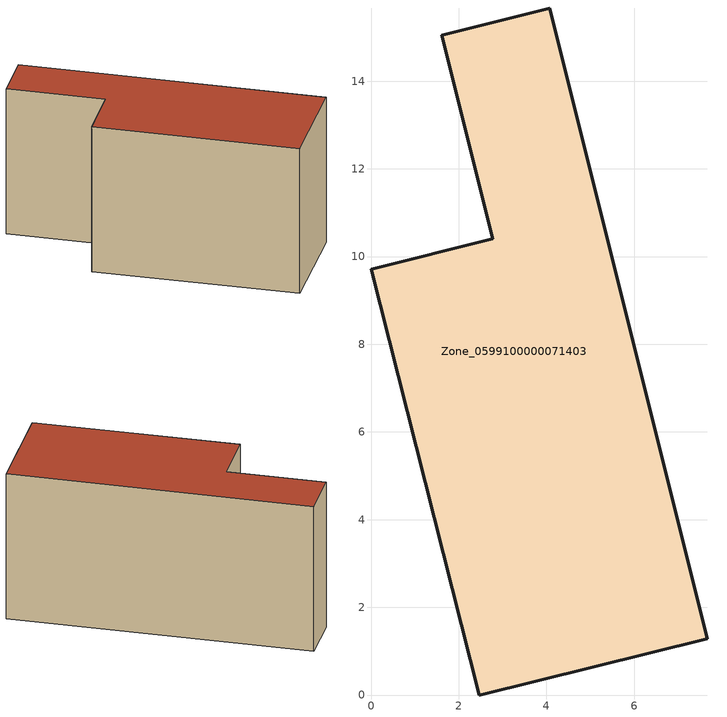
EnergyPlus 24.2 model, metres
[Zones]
Zone_0599100000071403
 floor ground (C_G): 7.67,1.28 2.46,0 0,9.71 2.78,10.41 1.61,15.05 4.08,15.67 z0
 wall outside (C_F): 7.67,1.28 4.08,15.67 1.61,15.05 2.78,10.41 0,9.71 2.46,0 7.67,1.28 z0:7.65
 roof outside (C_R): 2.46,0 7.67,1.28 4.08,15.67 1.61,15.05 2.78,10.41 0,9.71 z7.65
[BUILDING]
Pand.0599100000071403: North Axis=0; Terrain=City; Loads Convergence Tolerance Value=0.04; Temperature Convergence Tolerance Value=0.4; Solar Distribution=FullExterior; Maximum Number of Warmup Days=25; Minimum Number of Warmup Days=1
[Site:Location]
Rotterdam.The.Hague.AP_ZH_NLD Design_Conditions: Latitude=51.96; Longitude=4.45; Time Zone=1; Elevation=-4.5
[SITE:GROUNDTEMPERATURE:BUILDINGSURFACE]
18, 18, 18, 18, 18, 18, 18, 18, 18, 18, 18, 18
[MATERIAL] Thermal Absorptance=0.9; Solar Absorptance=0.7; Visible Absorptance=0.7
Name | Roughness | Thickness | Conductivity | Density | Specific Heat
G.TC.1975-1991 | MediumSmooth | 0.15 | 0.288461 | 540 | 1210
F.TC.1975-1991 | Rough | 0.3 | 0.230769 | 1920 | 840
R.TC.1975-1991 | MediumRough | 0.2 | 0.153846 | 1500 | 1000
[CONSTRUCTION]
C_G: G.TC.1975-1991
C_F: F.TC.1975-1991
C_R: R.TC.1975-1991
[ZONE]
Zone_0599100000071403: Type=1; Multiplier=1; Ceiling Height=Autocalculate; Volume=Autocalculate; Floor Area=autocalculate; Part of Total Floor Area=Yes
[ZONEINFILTRATION:DESIGNFLOWRATE]
Infil_Zone_0599100000071403: Zone or ZoneList or Space or SpaceList=Zone_0599100000071403; Schedule=AlwaysOn; Design Flow Rate Calculation Method=Flow/Area; Flow Rate per Floor Area=0.003; Constant Term Coefficient=1; Temperature Term Coefficient=0; Velocity Term Coefficient=0; Velocity Squared Term Coefficient=0
[HVACTEMPLATE:ZONE:IDEALLOADSAIRSYSTEM]
Zone_0599100000071403: Maximum Heating Supply Air Temperature=50; Minimum Cooling Supply Air Temperature=13; Maximum Heating Supply Air Humidity Ratio=0.0156; Minimum Cooling Supply Air Humidity Ratio=0.0077; Heating Limit=NoLimit; Cooling Limit=NoLimit; Dehumidification Control Type=ConstantSensibleHeatRatio; Cooling Sensible Heat Ratio=0.7; Dehumidification Setpoint=60; Humidification Control Type=None; Humidification Setpoint=30; Outdoor Air Method=None; Outdoor Air Flow Rate per Person=0.00944; Outdoor Air Flow Rate per Zone Floor Area=0; Outdoor Air Flow Rate per Zone=0; Demand Controlled Ventilation Type=None; Outdoor Air Economizer Type=NoEconomizer; Heat Recovery Type=None; Sensible Heat Recovery Effectiveness=0.7; Latent Heat Recovery Effectiveness=0.65
[ZONECONTROL:THERMOSTAT]
ThermostatControl_Zone_0599100000071403: Zone or ZoneList=Zone_0599100000071403; Control Type Schedule=DualSetpointControlType; Control 1=Thermostat_Zone_0599100000071403; Temperature Difference Between Cutout And Setpoint=0
[THERMOSTATSETPOINT:DUALSETPOINT]
Thermostat_Zone_0599100000071403: Heating Setpoint Temperature Schedule=HeatingSetpoint_Zone_0599100000071403; Cooling Setpoint Temperature Schedule=CoolingSetpoint_Zone_0599100000071403
[SCHEDULE:COMPACT]
HeatingSetpoint_Zone_0599100000071403: Through: 12/31, For: AllDays, Until: 24:00, 21
CoolingSetpoint_Zone_0599100000071403: Through: 12/31, For: AllDays, Until: 24:00, 24
DualSetpointControlType: Through: 12/31, For: AllDays, Until: 24:00, 4
AlwaysOn: Through: 12/31, For: AllDays, Until: 24:00, 1
